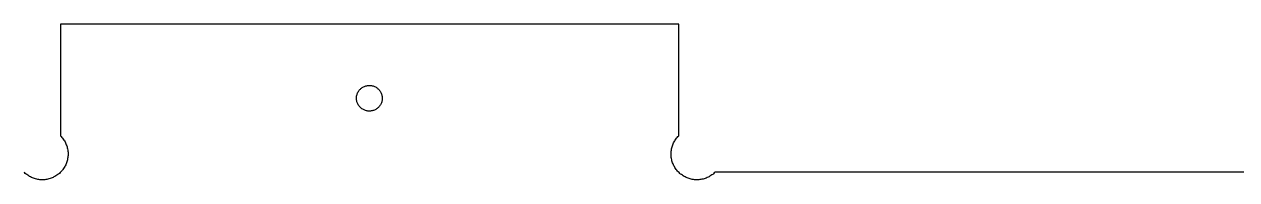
# Model space of a CAD drawing. Extents: x 0 to 96, y 0 to 48.
# Drawn here: x 72.24 to 78.13, y 22.42 to 23.18 of the extents above; entities that cross this region are included whole.
import ezdxf

# ---------------------------------------------------------------- set-up
doc = ezdxf.new("R2010")
doc.units = 0
doc.layers.add('Layer_1', color=7, linetype='CONTINUOUS')

msp = doc.modelspace()

# ---------------------------------------------------------------- linework, layer by layer
at = {"layer": 'Layer_1', "color": 7}
for p, q in [((75.418217, 23.179933), (72.417823, 23.179933)), ((72.417823, 23.179933), (72.417823, 22.637808)), ((75.418217, 22.637808), (75.418217, 23.179933)), ((73.855224, 22.830721), (73.856013, 22.834658)), ((73.856012, 22.834658), (73.857193, 22.838594)), ((73.857193, 22.838594), (73.858374, 22.842138)), ((73.858374, 22.842138), (73.859949, 22.845681)), ((73.859949, 22.845681), (73.861524, 22.849224)), ((73.861524, 22.849224), (73.863492, 22.852768)), ((73.863492, 22.852768), (73.865854, 22.855918)), ((73.865854, 22.855918), (73.868217, 22.859068)), ((73.868217, 22.859068), (73.870579, 22.862217)), ((73.870579, 22.862217), (73.873335, 22.864973)), ((73.873335, 22.864973), (73.876091, 22.867729)), ((73.876091, 22.867729), (73.879241, 22.870091)), ((73.879241, 22.870091), (73.88239, 22.872453)), ((73.88239, 22.872453), (73.885933, 22.874421)), ((73.885933, 22.874421), (73.889083, 22.87639)), ((73.889083, 22.87639), (73.892627, 22.877964)), ((73.892627, 22.877964), (73.896563, 22.87954)), ((73.896563, 22.87954), (73.900107, 22.880721)), ((73.900107, 22.880721), (73.904043, 22.88151)), ((73.904043, 22.881508), (73.907981, 22.882297)), ((73.907981, 22.882296), (73.911918, 22.882684)), ((73.911918, 22.882689), (73.915854, 22.883089)), ((73.915854, 22.883083), (73.919792, 22.882683)), ((73.919792, 22.882689), (73.923729, 22.882689)), ((73.923729, 22.882689), (73.927272, 22.8819)), ((73.927272, 22.881902), (73.931209, 22.881113)), ((73.931209, 22.881114), (73.935145, 22.880326)), ((73.935145, 22.880327), (73.938689, 22.879146)), ((73.938689, 22.879146), (73.942627, 22.877571)), ((73.942627, 22.877571), (73.94617, 22.875997)), ((73.94617, 22.875997), (73.949319, 22.874028)), ((73.949319, 22.874028), (73.952862, 22.871666)), ((73.952862, 22.871666), (73.956012, 22.869303)), ((73.956012, 22.869303), (73.958768, 22.866941)), ((73.958768, 22.866941), (73.961524, 22.864186)), ((73.961524, 22.864186), (73.96428, 22.86143)), ((73.96428, 22.86143), (73.966642, 22.85828)), ((73.966642, 22.85828), (73.969004, 22.85513)), ((73.969004, 22.85513), (73.970973, 22.851587)), ((73.970973, 22.851587), (73.972941, 22.848043)), ((73.972941, 22.848043), (73.974517, 22.8445)), ((73.974517, 22.8445), (73.976091, 22.840957)), ((73.976091, 22.840957), (73.977272, 22.837413)), ((73.977272, 22.837413), (73.978061, 22.833477)), ((73.97806, 22.833477), (73.978849, 22.82954)), ((73.854438, 22.82324), (73.854827, 22.826783)), ((73.854438, 22.819303), (73.854438, 22.82324)), ((73.854831, 22.815367), (73.854442, 22.819303)), ((73.854831, 22.826783), (73.85522, 22.830721)), ((73.855224, 22.81143), (73.854835, 22.815367)), ((73.856012, 22.807492), (73.855223, 22.81143)), ((73.8568, 22.803556), (73.856011, 22.807492)), ((73.857981, 22.800012), (73.8568, 22.803556)), ((73.859555, 22.796076), (73.857981, 22.800012)), ((73.86113, 22.792532), (73.859555, 22.796076)), ((73.863099, 22.788989), (73.86113, 22.792532)), ((73.865068, 22.785839), (73.863099, 22.788989)), ((73.86743, 22.782689), (73.865068, 22.785839)), ((73.869792, 22.77954), (73.86743, 22.782689)), ((73.872548, 22.776783), (73.869792, 22.77954)), ((73.875303, 22.774028), (73.872548, 22.776783)), ((73.87806, 22.771272), (73.875303, 22.774028)), ((73.960737, 22.775602), (73.957981, 22.77324)), ((73.963492, 22.778752), (73.960737, 22.775602)), ((73.965854, 22.781508), (73.963492, 22.778752)), ((73.968217, 22.784658), (73.965854, 22.781508)), ((73.970579, 22.788201), (73.968217, 22.784658)), ((73.972548, 22.791351), (73.970579, 22.788201)), ((73.974122, 22.794894), (73.972548, 22.791351)), ((73.975698, 22.798831), (73.974122, 22.794894)), ((73.976879, 22.802374), (73.975698, 22.798831)), ((73.97806, 22.806311), (73.976879, 22.802374)), ((73.978847, 22.809854), (73.978058, 22.806311)), ((73.978847, 22.82954), (73.979235, 22.825602)), ((73.979241, 22.813791), (73.978852, 22.809854)), ((73.979241, 22.825602), (73.97963, 22.821666)), ((73.979634, 22.817729), (73.979245, 22.813791)), ((73.979634, 22.821666), (73.979634, 22.817729)), ((73.881209, 22.76891), (73.87806, 22.771272)), ((73.884752, 22.766941), (73.881209, 22.76891)), ((73.887902, 22.764973), (73.884752, 22.766941)), ((73.891445, 22.763398), (73.887902, 22.764973)), ((73.895382, 22.761823), (73.891445, 22.763398)), ((73.898925, 22.760642), (73.895382, 22.761823)), ((73.902862, 22.759461), (73.898925, 22.760642)), ((73.9068, 22.758673), (73.902862, 22.759462)), ((73.910343, 22.75828), (73.9068, 22.758669)), ((73.91428, 22.757887), (73.910343, 22.758276)), ((73.918217, 22.757887), (73.91428, 22.757887)), ((73.922154, 22.75828), (73.918217, 22.757891)), ((73.926091, 22.758673), (73.922154, 22.758284)), ((73.930028, 22.759461), (73.926091, 22.758672)), ((73.933964, 22.760249), (73.930028, 22.75946)), ((73.937508, 22.76143), (73.933964, 22.760249)), ((73.941445, 22.763004), (73.937508, 22.76143)), ((73.944989, 22.764579), (73.941445, 22.763004)), ((73.948138, 22.766153), (73.944989, 22.764579)), ((73.951681, 22.768516), (73.948138, 22.766153)), ((73.954831, 22.770484), (73.951681, 22.768516)), ((73.957981, 22.77324), (73.954831, 22.770484)), ((72.417823, 22.637808), (72.42176, 22.63387)), ((72.42176, 22.63387), (72.42491, 22.629933)), ((72.42491, 22.629933), (72.428453, 22.625997)), ((72.428453, 22.625997), (72.431602, 22.621666)), ((72.431602, 22.621666), (72.434359, 22.617334)), ((72.434359, 22.617334), (72.437114, 22.613004)), ((72.437114, 22.613004), (72.43987, 22.608673)), ((72.43987, 22.608673), (72.442232, 22.603949)), ((72.442232, 22.603949), (72.444201, 22.599224)), ((72.444201, 22.599224), (72.44617, 22.594107)), ((75.38987, 22.594107), (75.391839, 22.599224)), ((75.391839, 22.599224), (75.393808, 22.603949)), ((75.393808, 22.603949), (75.39617, 22.608673)), ((75.39617, 22.608673), (75.398925, 22.613004)), ((75.398925, 22.613004), (75.401681, 22.617334)), ((75.401681, 22.617334), (75.404438, 22.621666)), ((75.404438, 22.621666), (75.407587, 22.625997)), ((75.407587, 22.625997), (75.41113, 22.629933)), ((75.41113, 22.629933), (75.41428, 22.63387)), ((75.41428, 22.63387), (75.418217, 22.637808)), ((72.44617, 22.594107), (72.448138, 22.589382)), ((72.448138, 22.589382), (72.449713, 22.584264)), ((72.449713, 22.584264), (72.450894, 22.579146)), ((72.450894, 22.579146), (72.452075, 22.574028)), ((72.452075, 22.574028), (72.453257, 22.56891)), ((72.453257, 22.56891), (72.453645, 22.563791)), ((72.45365, 22.563791), (72.454439, 22.558673)), ((72.454438, 22.542926), (72.454049, 22.537808)), ((72.454438, 22.558673), (72.454438, 22.553556)), ((72.454438, 22.553556), (72.454438, 22.548043)), ((72.454438, 22.548043), (72.454438, 22.542926)), ((75.381602, 22.558673), (75.382391, 22.563791)), ((75.381602, 22.553556), (75.381602, 22.558673)), ((75.381602, 22.548043), (75.381602, 22.553556)), ((75.381602, 22.542926), (75.381602, 22.548043)), ((75.381997, 22.537808), (75.381608, 22.542926)), ((75.38239, 22.563791), (75.382779, 22.56891)), ((75.382783, 22.56891), (75.383964, 22.574028)), ((75.383964, 22.574028), (75.385145, 22.579146)), ((75.385145, 22.579146), (75.386327, 22.584264)), ((75.386327, 22.584264), (75.387902, 22.589382)), ((75.387902, 22.589382), (75.38987, 22.594107)), ((72.435933, 22.483477), (72.433178, 22.479146)), ((72.438689, 22.488201), (72.435933, 22.483477)), ((72.441051, 22.492532), (72.438689, 22.488201)), ((72.443413, 22.497257), (72.441051, 22.492532)), ((72.445382, 22.502374), (72.443413, 22.497257)), ((72.447351, 22.507099), (72.445382, 22.502374)), ((72.448925, 22.512217), (72.447351, 22.507099)), ((72.4505, 22.516941), (72.448925, 22.512217)), ((72.451681, 22.522059), (72.4505, 22.516941)), ((72.452469, 22.527178), (72.45168, 22.522059)), ((72.45365, 22.532296), (72.452469, 22.527178)), ((72.454043, 22.537808), (72.453654, 22.532296)), ((75.38239, 22.532296), (75.382001, 22.537808)), ((75.383571, 22.527178), (75.38239, 22.532296)), ((75.384359, 22.522059), (75.38357, 22.527178)), ((75.38554, 22.516941), (75.384359, 22.522059)), ((75.387114, 22.512217), (75.38554, 22.516941)), ((75.388689, 22.507099), (75.387114, 22.512217)), ((75.390658, 22.502374), (75.388689, 22.507099)), ((75.392627, 22.497257), (75.390658, 22.502374)), ((75.394989, 22.492532), (75.392627, 22.497257)), ((75.397351, 22.488201), (75.394989, 22.492532)), ((75.400107, 22.483477), (75.397351, 22.488201)), ((75.402862, 22.479146), (75.400107, 22.483477)), ((72.24302, 22.459068), (72.241051, 22.461036)), ((72.246957, 22.455524), (72.24302, 22.459068)), ((72.250894, 22.452374), (72.246957, 22.455524)), ((72.255224, 22.449224), (72.250894, 22.452374)), ((72.259555, 22.446076), (72.255224, 22.449224)), ((72.263887, 22.443319), (72.259555, 22.446076)), ((72.268217, 22.440563), (72.263887, 22.443319)), ((72.272941, 22.438201), (72.268217, 22.440563)), ((72.277665, 22.435839), (72.272941, 22.438201)), ((72.28239, 22.43387), (72.277665, 22.435839)), ((72.287114, 22.431902), (72.28239, 22.43387)), ((72.292232, 22.430327), (72.287114, 22.431902)), ((72.297351, 22.428752), (72.292232, 22.430327)), ((72.302469, 22.427571), (72.297351, 22.428752)), ((72.307587, 22.42639), (72.302469, 22.427571)), ((72.312705, 22.425602), (72.307587, 22.426391)), ((72.317823, 22.424816), (72.312705, 22.425604)), ((72.322941, 22.424421), (72.317823, 22.42481)), ((72.328453, 22.424421), (72.322941, 22.424421)), ((72.330815, 22.424421), (72.328453, 22.424421)), ((72.336327, 22.424421), (72.330815, 22.424421)), ((72.341445, 22.424816), (72.336327, 22.424427)), ((72.346563, 22.425602), (72.341445, 22.424813)), ((72.351681, 22.42639), (72.346563, 22.425601)), ((72.3568, 22.427571), (72.351681, 22.42639)), ((72.361918, 22.428752), (72.3568, 22.427571)), ((72.367035, 22.430327), (72.361918, 22.428752)), ((72.372154, 22.431902), (72.367035, 22.430327)), ((72.376879, 22.43387), (72.372154, 22.431902)), ((72.381602, 22.435839), (72.376879, 22.43387)), ((72.386327, 22.438201), (72.381602, 22.435839)), ((72.391051, 22.440563), (72.386327, 22.438201)), ((72.395382, 22.443319), (72.391051, 22.440563)), ((72.399713, 22.446076), (72.395382, 22.443319)), ((72.404043, 22.449224), (72.399713, 22.446076)), ((72.408374, 22.452374), (72.404043, 22.449224)), ((72.412311, 22.455524), (72.408374, 22.452374)), ((72.416249, 22.459068), (72.412311, 22.455524)), ((72.419792, 22.463004), (72.416249, 22.459068)), ((72.423335, 22.466941), (72.419792, 22.463004)), ((72.426879, 22.470878), (72.423335, 22.466941)), ((72.430028, 22.474816), (72.426879, 22.470878)), ((72.433178, 22.479146), (72.430028, 22.474816)), ((75.406012, 22.474816), (75.402862, 22.479146)), ((75.409162, 22.470878), (75.406012, 22.474816)), ((75.412705, 22.466941), (75.409162, 22.470878)), ((75.416249, 22.463004), (75.412705, 22.466941)), ((75.419792, 22.459068), (75.416249, 22.463004)), ((75.423729, 22.455524), (75.419792, 22.459068)), ((75.427665, 22.452374), (75.423729, 22.455524)), ((75.431997, 22.449224), (75.427665, 22.452374)), ((75.436327, 22.446076), (75.431997, 22.449224)), ((75.440658, 22.443319), (75.436327, 22.446076)), ((75.444989, 22.440563), (75.440658, 22.443319)), ((75.449713, 22.438201), (75.444989, 22.440563)), ((75.454438, 22.435839), (75.449713, 22.438201)), ((75.459162, 22.43387), (75.454438, 22.435839)), ((75.463887, 22.431902), (75.459162, 22.43387)), ((75.469004, 22.430327), (75.463887, 22.431902)), ((75.474122, 22.428752), (75.469004, 22.430327)), ((75.479241, 22.427571), (75.474122, 22.428752)), ((75.484359, 22.42639), (75.479241, 22.427571)), ((75.489477, 22.425602), (75.484359, 22.426391)), ((75.494594, 22.424816), (75.489477, 22.425604)), ((75.499713, 22.424421), (75.494594, 22.42481)), ((75.505224, 22.424421), (75.499713, 22.424421)), ((75.510343, 22.424421), (75.505224, 22.424421)), ((75.515461, 22.424816), (75.510343, 22.424427)), ((75.520579, 22.425209), (75.515461, 22.42482)), ((75.526091, 22.425997), (75.520579, 22.425208)), ((75.531209, 22.426783), (75.526091, 22.425994)), ((75.536327, 22.427964), (75.531209, 22.426783)), ((75.541445, 22.42954), (75.536327, 22.427964)), ((75.54617, 22.431114), (75.541445, 22.42954)), ((75.551288, 22.432689), (75.54617, 22.431114)), ((75.556012, 22.434658), (75.551288, 22.432689)), ((75.560737, 22.43702), (75.556012, 22.434658)), ((75.565461, 22.439382), (75.560737, 22.43702)), ((75.570185, 22.441744), (75.565461, 22.439382)), ((75.574517, 22.4445), (75.570185, 22.441744)), ((75.578847, 22.44765), (75.574517, 22.4445)), ((75.583178, 22.4508), (75.578847, 22.44765)), ((75.587114, 22.453949), (75.583178, 22.4508)), ((75.591051, 22.457492), (75.587114, 22.453949)), ((75.594989, 22.461036), (75.591051, 22.457492)), ((78.244989, 22.461036), (75.594989, 22.461036))]:
    msp.add_line(p, q, dxfattribs=at)

doc.saveas('drawing.dxf')
